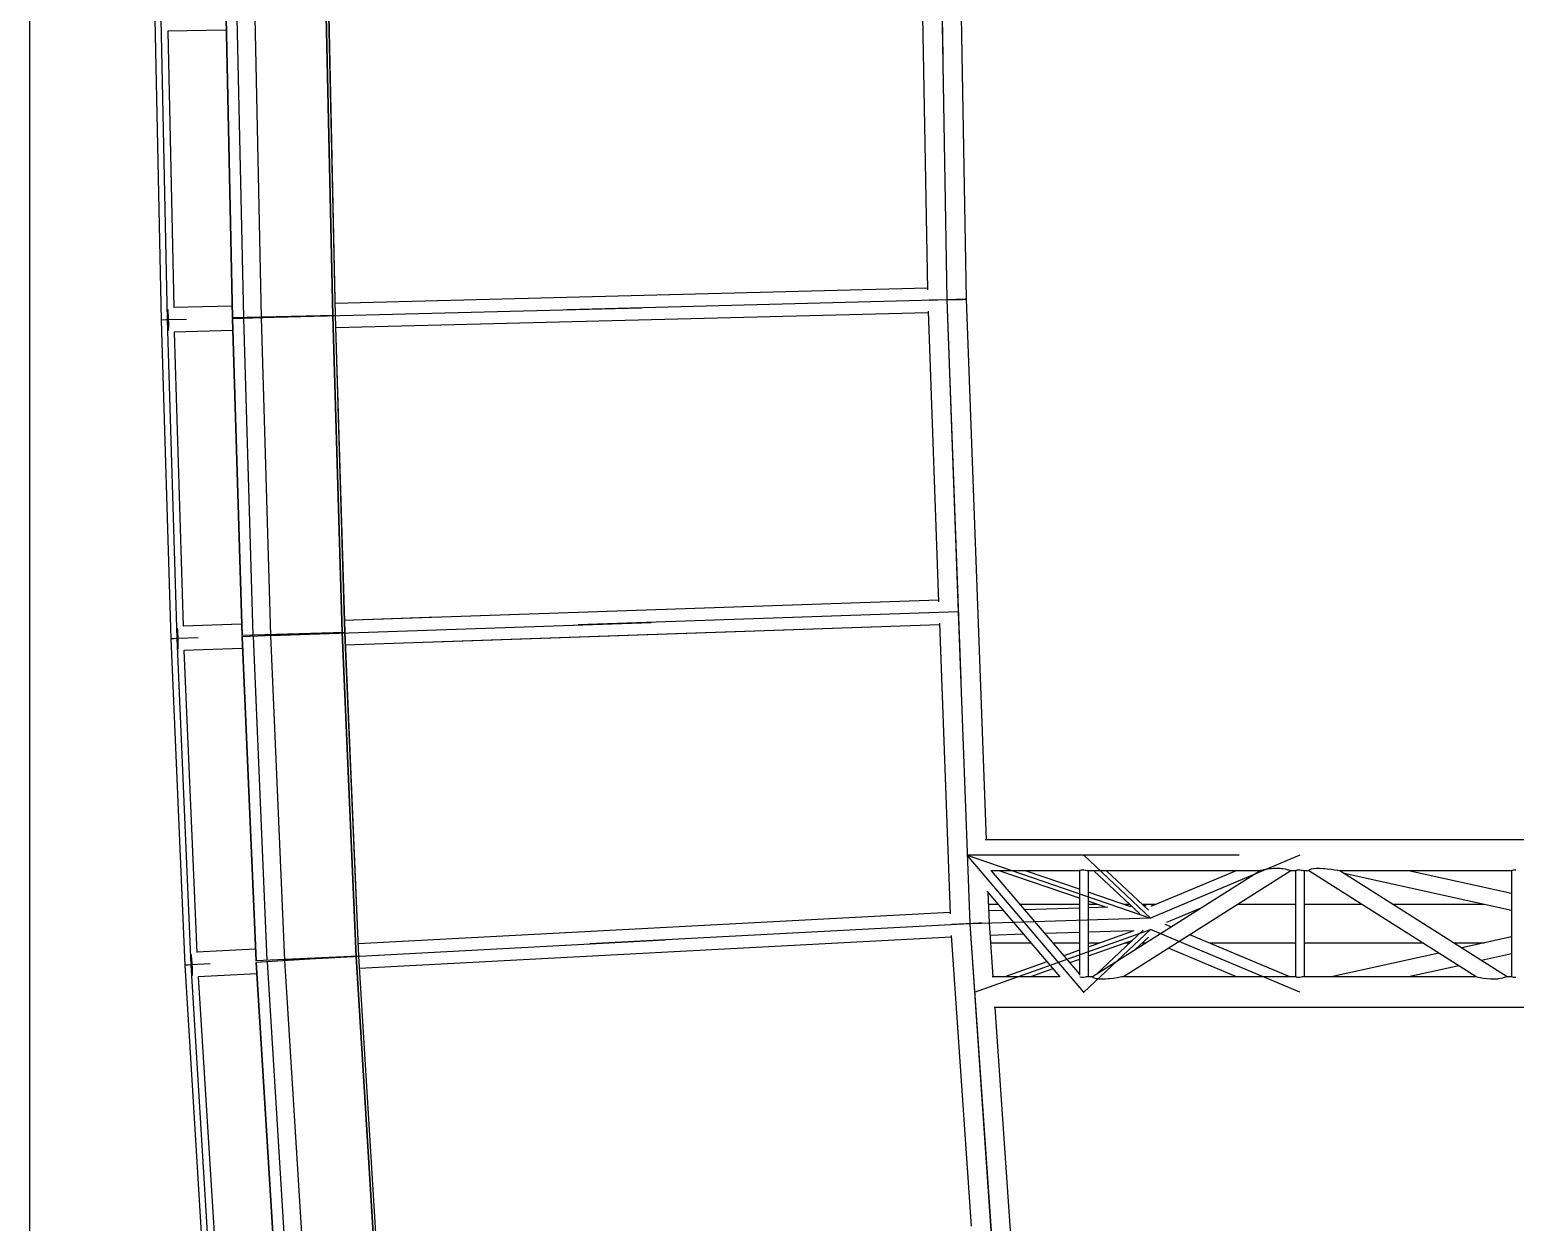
# Model space of a CAD drawing. Header units: millimetres. Extents: x 150209.93 to 150215.05, y 136675.65 to 136679.93.
# Drawn here: x 150209.9251 to 150210.3158, y 136677.3883 to 136677.7019 of the extents above; entities that cross this region are included whole.
import ezdxf

# ---------------------------------------------------------------- set-up
doc = ezdxf.new("R2010")
doc.units = ezdxf.units.MM
doc.header["$LTSCALE"] = 0.25
doc.linetypes.add('CENTER', pattern=[50.8, 31.75, -6.35, 6.35, -6.35])
doc.linetypes.add('XKITLINE00', pattern=[0])

# ---------------------------------------------------------------- blocks, each defined once
blk = doc.blocks.new('çatıı')
at = {"color": 8, "linetype": 'CENTER'}
for p, q in [((6176.4, 10820.3), (6190.8, 10000.3)), ((6176.4, 10820.3), (6190.8, 10000.3)), ((5289.6, 9977.2), (5281.1, 10371.9)), ((5383.2, 9979.6), (5374.6, 10373.6)), ((6184, 10387.8), (6190.8, 10000.3)), ((5166.1, 9974), (5157.6, 10369.8)), ((6190.8, 10000.3), (5166.1, 9974)), ((5289.6, 9977.2), (6190.8, 10000.2)), ((6190.8, 10000.3), (6220.7, 9180.3)), ((6190.8, 10000.3), (6220.7, 9180.3)), ((6190.8, 10000.3), (6205.7, 9590.3)), ((5178.7, 9555.1), (5166.1, 9974)), ((5302.1, 9559.4), (5289.6, 9977.2)), ((5395.6, 9563.1), (5383.2, 9979.6)), ((6205.7, 9590.3), (5178.7, 9555.1)), ((5302.1, 9559.4), (6205.7, 9590.3)), ((6205.7, 9590.3), (6220.7, 9180.3)), ((5197.1, 9126.1), (5178.7, 9555.1)), ((5320.5, 9132.6), (5302.1, 9559.4)), ((5413.9, 9137.4), (5395.6, 9563.1)), ((7574.7, 9270.3), (6217.4, 9270.3)), ((6217.4, 9270.3), (6458.3, 9187.8)), ((6370.5, 9090.3), (6217.4, 9270.3)), ((6370.5, 9270.3), (6458.3, 9187.8)), ((6654.7, 9270.3), (6458.3, 9187.8)), ((6220.7, 9180.3), (5197.1, 9126.1)), ((5320.5, 9132.6), (6220.7, 9180.3)), ((6220.7, 9180.3), (6277.3, 8360.3)), ((6220.7, 9180.3), (6277.3, 8360.3)), ((6220.7, 9180.3), (6249.4, 8770.3)), ((6458.3, 9187.8), (6222.2, 9180.3)), ((6227, 9090.3), (6458.3, 9172.8)), ((6370.5, 9090.3), (6458.3, 9172.8)), ((6654.7, 9090.3), (6458.3, 9172.8)), ((5223.4, 8698.5), (5197.1, 9126.1)), ((5346.6, 8707.2), (5320.5, 9132.6)), ((5440, 8713.7), (5413.9, 9137.4))]:
    blk.add_line(p, q, dxfattribs=at)
at = {"color": 8, "linetype": 'XKITLINE00'}
for p, q in [((6203.7, 10710), (6216.2, 10000.7)), ((5242.6, 10370.7), (5251.1, 9976.7)), ((5243.1, 10370.8), (5251.6, 9976.7)), ((5257.4, 10371.1), (5265.9, 9977.1)), ((5374.6, 10373.6), (5383.2, 9979.6)), ((5377.9, 10373.6), (5386.4, 9979.7)), ((5378, 10373.7), (5386.5, 9979.7)), ((6158.8, 10373.2), (6165.1, 10013.8)), ((5149.2, 10369.6), (5157.7, 9973.8)), ((5242.9, 10355.1), (5166.3, 10353.8)), ((5166.3, 10353.8), (5174.2, 9990.3)), ((6165.1, 10015.8), (5386.2, 9995.8)), ((6165.1, 10015.7), (5386.2, 9995.8)), ((6190.8, 10000.3), (6167.3, 9999.4)), ((6190.8, 10000.3), (6167.3, 9999.9)), ((6186, 10000.2), (6186, 10000.1)), ((6186, 10000.1), (6186, 10000.1)), ((6186.1, 10000.2), (6186.1, 10000.1)), ((6186.1, 10000.1), (6186.1, 10000.1)), ((6198.6, 10000.6), (6190.8, 10000.3)), ((6194.8, 10000.3), (6190.8, 10000.3)), ((6198.6, 10000.4), (6194.8, 10000.3)), ((6202.3, 10000.7), (6198.6, 10000.6)), ((6202.3, 10000.5), (6198.6, 10000.4)), ((6205.7, 10000.8), (6202.3, 10000.7)), ((6205.7, 10000.5), (6202.3, 10000.5)), ((6208.7, 10000.9), (6205.7, 10000.8)), ((6208.7, 10000.6), (6205.7, 10000.5)), ((6211.3, 10001), (6208.7, 10000.9)), ((6211.3, 10000.6), (6208.8, 10000.6)), ((6213.4, 10001.1), (6211.3, 10001)), ((6213.4, 10000.7), (6211.3, 10000.6)), ((6214.9, 10001.2), (6213.4, 10001.1)), ((6214.9, 10000.7), (6213.4, 10000.7)), ((6215.9, 10001.2), (6214.9, 10001.2)), ((6215.9, 10000.7), (6214.9, 10000.7)), ((6216.2, 10001.2), (6215.9, 10001.2)), ((6216.2, 10000.7), (6215.9, 10000.7)), ((6216.2, 10001.2), (6242.1, 9290.6)), ((5166.3, 9987.8), (5166.3, 9987.4)), ((5166.3, 9987.4), (5166.5, 9985.4)), ((5166.3, 9987.1), (5166.3, 9987)), ((5166.3, 9987), (5166.5, 9985)), ((5166.5, 9985.4), (5166.7, 9983)), ((5166.5, 9985), (5166.7, 9982.7)), ((5166.7, 9983), (5166.9, 9980.2)), ((5166.7, 9982.7), (5166.9, 9980)), ((5166.9, 9980.2), (5167, 9977.2)), ((5166.9, 9980), (5167, 9977.1)), ((5250.7, 9992.3), (5174.2, 9990.4)), ((6166, 9983.4), (5387, 9963.5)), ((6165.9, 9985.4), (6179.8, 9603.6)), ((5167.1, 9974), (5157.7, 9973.7)), ((5158, 9973.8), (5157.7, 9973.8)), ((5157.7, 9973.7), (5170.3, 9554.9)), ((5159.2, 9973.9), (5158, 9973.8)), ((5158.4, 9973.8), (5158.1, 9973.8)), ((5167.1, 9974), (5158.9, 9973.8)), ((5162.1, 9973.9), (5161.9, 9973.9)), ((5164.1, 9974), (5164, 9974)), ((5165.1, 9974), (5165.1, 9974)), ((5165.1, 9974), (5165.1, 9974)), ((5165.1, 9974), (5165.1, 9974)), ((5165.1, 9974), (5165.1, 9974)), ((5167, 9977.2), (5167.1, 9974)), ((5167, 9977.1), (5167.1, 9974)), ((5167.1, 9963), (5167, 9961)), ((5167.1, 9962.6), (5167, 9960.6)), ((5167, 9961), (5167, 9960.9)), ((5167, 9960.6), (5167, 9960.3)), ((5167.1, 9974), (5167.2, 9970.9)), ((5167.1, 9974), (5167.2, 9971)), ((5167.2, 9965.4), (5167.1, 9963)), ((5167.2, 9965.1), (5167.1, 9962.6)), ((5167.2, 9971), (5167.2, 9968.1)), ((5167.2, 9970.9), (5167.2, 9967.8)), ((5167.2, 9968.1), (5167.2, 9965.4)), ((5167.2, 9967.8), (5167.2, 9965.1)), ((5386.5, 9979.7), (5251.1, 9975.6)), ((5386.5, 9979.7), (5251.1, 9976.7)), ((5251.1, 9975.6), (5263.6, 9559.1)), ((5251.6, 9975.7), (5264.1, 9559.1)), ((5266, 9976.1), (5278.4, 9559.5)), ((5383.2, 9979.6), (5395.6, 9563.1)), ((5386.4, 9979.7), (5398.9, 9563.2)), ((5386.4, 9979.7), (5386.4, 9979.7)), ((5386.4, 9979.7), (5386.4, 9979.7)), ((5386.5, 9979.7), (5399, 9563.2)), ((5251.6, 9960), (5175, 9958.1)), ((5175, 9958.1), (5186.6, 9571.5)), ((6179.8, 9605.6), (5398.5, 9578.8)), ((5263.1, 9574.2), (5186.6, 9571.6)), ((5522.3, 9583.1), (5398.5, 9578.8)), ((6180.9, 9573.3), (5399.7, 9546.5)), ((6180.9, 9573.3), (5516.6, 9550.5)), ((6180.9, 9575.3), (6194.8, 9193.1)), ((5179.6, 9555.2), (5170.3, 9554.8)), ((5170.5, 9554.9), (5170.3, 9554.9)), ((5170.3, 9554.8), (5188.7, 9125.7)), ((5171.7, 9554.9), (5170.5, 9554.9)), ((5170.9, 9554.9), (5170.7, 9554.9)), ((5173, 9555), (5171.4, 9554.9)), ((5171.7, 9554.9), (5171.4, 9554.9)), ((5174.7, 9555), (5172.7, 9555)), ((5173, 9555), (5172.7, 9555)), ((5179.6, 9555.2), (5174.5, 9555)), ((5174.7, 9555), (5174.5, 9555)), ((5176.6, 9555.1), (5176.5, 9555.1)), ((5177.6, 9555.1), (5177.6, 9555.1)), ((5177.6, 9555.1), (5177.6, 9555.1)), ((5177.7, 9555.1), (5177.7, 9555.1)), ((5177.7, 9555.1), (5177.7, 9555.1)), ((5178.7, 9568.9), (5178.8, 9568.6)), ((5178.7, 9568.3), (5178.8, 9568.1)), ((5178.8, 9568.6), (5179, 9566.6)), ((5178.8, 9568.1), (5179, 9566.2)), ((5179, 9566.6), (5179.2, 9564.1)), ((5179, 9566.2), (5179.2, 9563.8)), ((5179.2, 9564.1), (5179.4, 9561.4)), ((5179.2, 9563.8), (5179.4, 9561.1)), ((5179.4, 9561.4), (5179.5, 9558.3)), ((5179.4, 9561.1), (5179.5, 9558.2)), ((5179.5, 9558.3), (5179.7, 9555.2)), ((5179.5, 9558.2), (5179.6, 9555.2)), ((5179.6, 9555.2), (5179.7, 9552.1)), ((5179.7, 9555.2), (5179.8, 9552)), ((5179.7, 9552.1), (5179.8, 9549.2)), ((5179.8, 9552), (5179.8, 9549)), ((5399, 9563.2), (5263.6, 9557.4)), ((5399, 9563.2), (5263.6, 9559.1)), ((5263.6, 9557.4), (5282, 9131.7)), ((5264.1, 9557.4), (5282.4, 9131.7)), ((5278.5, 9558), (5296.8, 9132.4)), ((5395.6, 9563.1), (5413.9, 9137.4)), ((5398.9, 9563.2), (5417.2, 9137.6)), ((5398.9, 9563.2), (5398.9, 9563.2)), ((5398.9, 9563.2), (5398.9, 9563.2)), ((5399, 9563.2), (5417.3, 9137.6)), ((5179.7, 9544.1), (5179.6, 9542.2)), ((5179.6, 9542.2), (5179.6, 9542)), ((5179.8, 9546.5), (5179.7, 9544.1)), ((5179.8, 9543.8), (5179.7, 9541.7)), ((5179.7, 9541.7), (5179.7, 9541.4)), ((5179.8, 9549.2), (5179.8, 9546.5)), ((5179.8, 9549), (5179.8, 9546.2)), ((5179.8, 9546.2), (5179.8, 9543.8)), ((5264.3, 9541.9), (5187.7, 9539.3)), ((5187.7, 9539.3), (5204.8, 9142.6)), ((7574.7, 9290.6), (6241.2, 9290.6)), ((6364.8, 9250), (6248.6, 9250)), ((6249, 9250), (6364.8, 9113.8)), ((6364.8, 9213.8), (6259.2, 9250)), ((6364.8, 9225.8), (6294.2, 9250)), ((6365.1, 9250.1), (6364.8, 9250)), ((6364.8, 9250), (6364.8, 9112.8)), ((6365.3, 9250.1), (6365.1, 9250.1)), ((6365.9, 9250.4), (6365.3, 9250.1)), ((6367.2, 9250.6), (6365.9, 9250.4)), ((6368.7, 9250.7), (6367.2, 9250.6)), ((6370.5, 9250.6), (6368.7, 9250.7)), ((6372.3, 9250.4), (6370.5, 9250.6)), ((6373.9, 9250.1), (6372.3, 9250.4)), ((6375.1, 9250), (6373.9, 9250.1)), ((6375.9, 9249.9), (6375.1, 9250)), ((6602.2, 9250), (6375.4, 9250)), ((6375.7, 9250), (6375.7, 9249.9)), ((6376, 9249.9), (6375.9, 9249.9)), ((6376.1, 9250), (6376, 9249.9)), ((6376.2, 9250), (6376.2, 9110.6)), ((6602.3, 9250), (6381.9, 9110.4)), ((6444.2, 9193.3), (6383.9, 9250)), ((6455.6, 9198.1), (6400.4, 9250)), ((6643, 9250), (6423, 9110.6)), ((6571.1, 9250), (6458.9, 9202.8)), ((6603, 9250.1), (6602.3, 9250)), ((6603.8, 9250.4), (6603, 9250.1)), ((6606.5, 9250.9), (6603.8, 9250.4)), ((6607, 9251), (6606.5, 9250.9)), ((6610.4, 9251.7), (6607, 9251)), ((6614.9, 9252.3), (6610.4, 9251.7)), ((6617.1, 9252.5), (6614.9, 9252.3)), ((6619.7, 9252.8), (6617.1, 9252.5)), ((6624.4, 9253), (6619.7, 9252.8)), ((6628.8, 9252.8), (6624.4, 9253)), ((6631.1, 9252.5), (6628.8, 9252.8)), ((6632.5, 9252.3), (6631.1, 9252.5)), ((6635.8, 9251.8), (6632.5, 9252.3)), ((6638.2, 9251), (6635.8, 9251.8)), ((6638.3, 9251), (6638.2, 9251)), ((6640.4, 9250.5), (6638.3, 9251)), ((6641.1, 9250.1), (6640.4, 9250.5)), ((6641.9, 9250.1), (6641.1, 9250.1)), ((6642.7, 9249.9), (6641.9, 9250.1)), ((6649, 9250), (6642.3, 9250)), ((6642.9, 9250), (6642.7, 9249.9)), ((6649.2, 9250.1), (6649, 9250)), ((6649, 9250), (6649, 9110.5)), ((6649.5, 9250.1), (6649.2, 9250.1)), ((6650.1, 9250.4), (6649.5, 9250.1)), ((6651.3, 9250.6), (6650.1, 9250.4)), ((6652.9, 9250.7), (6651.3, 9250.6)), ((6654.7, 9250.6), (6652.9, 9250.7)), ((6656.4, 9250.4), (6654.7, 9250.6)), ((6658, 9250.1), (6656.4, 9250.4)), ((6659.3, 9250), (6658, 9250.1)), ((6660.1, 9249.9), (6659.3, 9250)), ((6666.4, 9250), (6659.6, 9250)), ((6659.9, 9250), (6659.8, 9249.9)), ((6660.3, 9250), (6660.1, 9249.9)), ((6660.1, 9249.9), (6660.1, 9249.9)), ((6660.4, 9250), (6660.4, 9110.6)), ((6666.3, 9250.1), (6666.4, 9249.9)), ((6666.4, 9250.1), (6666.3, 9250.1)), ((6666.6, 9250.6), (6666.4, 9250.1)), ((6886.4, 9110.6), (6666.4, 9249.9)), ((6667.6, 9251), (6666.6, 9250.6)), ((6667.8, 9251.2), (6667.6, 9251)), ((6669.6, 9251.9), (6667.8, 9251.2)), ((6672.5, 9252.4), (6669.6, 9251.9)), ((6676, 9252.8), (6672.5, 9252.4)), ((6680.4, 9252.9), (6676, 9252.8)), ((6685.5, 9252.6), (6680.4, 9252.9)), ((6686.9, 9252.4), (6685.5, 9252.6)), ((6690.7, 9252.1), (6686.9, 9252.4)), ((6695.8, 9251.4), (6690.7, 9252.1)), ((6698.5, 9251), (6695.8, 9251.4)), ((6700.4, 9250.8), (6698.5, 9251)), ((6704, 9250.2), (6700.4, 9250.8)), ((6704.5, 9250.1), (6704, 9250.2)), ((6706.2, 9250), (6704.5, 9250.1)), ((6707, 9249.9), (6706.2, 9250)), ((6933.1, 9250), (6706.3, 9250)), ((6707.1, 9250), (6707, 9249.9)), ((6927.1, 9110.6), (6707.1, 9250)), ((6933.1, 9197.7), (6713, 9246.2)), ((6933.1, 9220.1), (6797.5, 9250)), ((6933.4, 9250.1), (6933.1, 9250)), ((6933.1, 9250), (6933.1, 9110.5)), ((6933.7, 9250.1), (6933.4, 9250.1)), ((6934.2, 9250.3), (6933.7, 9250.1)), ((6935.5, 9250.6), (6934.2, 9250.3)), ((6937.1, 9250.7), (6935.5, 9250.6)), ((6938.8, 9250.6), (6937.1, 9250.7)), ((6243.3, 9223), (6339, 9110.4)), ((6244.6, 9221.5), (6246.1, 9181.6)), ((6431.3, 9203), (6376.2, 9221.9)), ((6258, 9205.7), (6245.2, 9205.7)), ((6364.8, 9205.7), (6286.7, 9205.7)), ((6364.8, 9200.9), (6292.7, 9198.6)), ((6399.3, 9202), (6376.2, 9209.9)), ((6388.6, 9205.7), (6376.2, 9205.7)), ((6402.2, 9202.1), (6376.2, 9201.3)), ((6431, 9205.7), (6423.5, 9205.7)), ((6433.7, 9203.1), (6431.2, 9203)), ((6465.6, 9205.7), (6447.4, 9205.7)), ((6452.5, 9203.7), (6449.6, 9203.6)), ((6524.7, 9200.9), (6479.2, 9181.8)), ((6649, 9205.7), (6573.1, 9205.7)), ((6736.3, 9205.7), (6660.4, 9205.7)), ((6897, 9205.7), (6777, 9205.7)), ((6194.7, 9195.1), (5416.6, 9153.9)), ((6194.7, 9195.1), (5416.6, 9153.9)), ((6224.7, 9180.4), (6197.2, 9179.4)), ((6224.7, 9180.5), (6197.3, 9178.7)), ((6215.9, 9180.1), (6215.9, 9179.9)), ((6216, 9180.1), (6216, 9180)), ((6228.5, 9180.8), (6224.7, 9180.5)), ((6228.5, 9180.6), (6224.7, 9180.4)), ((6232.2, 9181.1), (6228.5, 9180.8)), ((6232.2, 9180.7), (6228.5, 9180.6)), ((6235.6, 9181.3), (6232.2, 9181.1)), ((6235.6, 9180.8), (6232.2, 9180.7)), ((6264.8, 9197.7), (6245.5, 9197.1)), ((6246.1, 9181.6), (6251, 9110.6)), ((6485.5, 9176.1), (6477.5, 9179.4)), ((6196.4, 9162.8), (5418.3, 9121.6)), ((6196.3, 9164.8), (6222.7, 8782.6)), ((6291.5, 9166.4), (6247.2, 9165)), ((6364.8, 9168.7), (6319.4, 9167.3)), ((6436.4, 9171), (6376.2, 9169.1)), ((6436.5, 9171), (6376.2, 9149.5)), ((6448.9, 9171.7), (6387.4, 9113.9)), ((6455.7, 9162.6), (6437.9, 9145.9)), ((6641.4, 9110.6), (6510.1, 9165.8)), ((6933.1, 9162.9), (6867.5, 9148.4)), ((5281.3, 9146.7), (5204.8, 9142.7)), ((6301.2, 9154.9), (6247.9, 9154.9)), ((6364.8, 9154.9), (6329.9, 9154.9)), ((6364.8, 9145.4), (6344.2, 9138.1)), ((6434.7, 9158.3), (6376.2, 9137.5)), ((6391.2, 9154.9), (6376.2, 9154.9)), ((6431, 9154.9), (6425, 9154.9)), ((6452.1, 9154.9), (6447.4, 9154.9)), ((6571.3, 9110.6), (6482.1, 9148)), ((6649, 9154.9), (6535.9, 9154.9)), ((6816.5, 9154.9), (6660.4, 9154.9)), ((6837.2, 9141.7), (6695.9, 9110.6)), ((6896.9, 9154.9), (6857.2, 9154.9)), ((6933.1, 9140.5), (6893.7, 9131.8)), ((5198.1, 9126.1), (5188.7, 9125.6)), ((5189, 9125.7), (5188.7, 9125.7)), ((5188.7, 9125.6), (5215, 8698)), ((5190.2, 9125.8), (5189, 9125.7)), ((5191.5, 9125.8), (5189.9, 9125.8)), ((5193.1, 9125.9), (5191.2, 9125.8)), ((5198.1, 9126.1), (5192.9, 9125.9)), ((5196.1, 9126), (5196.1, 9126)), ((5196.1, 9126), (5196.1, 9126)), ((5196.1, 9126), (5196.1, 9126)), ((5196.1, 9126), (5196.1, 9126)), ((5196.9, 9139.8), (5197, 9139.5)), ((5197, 9139.5), (5197.2, 9137.5)), ((5197, 9139.2), (5197, 9139.1)), ((5197, 9139.1), (5197.2, 9137.1)), ((5197.2, 9137.5), (5197.5, 9135.1)), ((5197.2, 9137.1), (5197.5, 9134.8)), ((5197.5, 9135.1), (5197.7, 9132.3)), ((5197.5, 9134.8), (5197.7, 9132.1)), ((5197.7, 9132.3), (5198, 9129.3)), ((5197.7, 9132.1), (5197.9, 9129.2)), ((5197.9, 9129.2), (5198.1, 9126.1)), ((5198, 9129.3), (5198.1, 9126.1)), ((5198.1, 9126.1), (5198.3, 9123)), ((5198.1, 9126.1), (5198.2, 9123.1)), ((5198.2, 9123.1), (5198.3, 9120.2)), ((5198.3, 9123), (5198.4, 9120)), ((5417.3, 9137.6), (5282, 9131.7)), ((5417.3, 9137.6), (5282.1, 9129.3)), ((5282.1, 9129.3), (5308.1, 8705.6)), ((5282.6, 9129.3), (5308.6, 8705.6)), ((5296.9, 9130.2), (5322.9, 8706.5)), ((5413.9, 9137.4), (5440, 8713.7)), ((5417.2, 9137.6), (5417.2, 9137.5)), ((5417.2, 9137.6), (5417.2, 9137.6)), ((5417.2, 9137.5), (5443.2, 8713.9)), ((5417.3, 9137.6), (5443.3, 8713.9)), ((6322.2, 9130.2), (6267, 9110.6)), ((6330, 9121), (6300.8, 9110.6)), ((6364.8, 9133.4), (6352, 9128.9)), ((6863.5, 9125.1), (6797.6, 9110.6)), ((5198.3, 9120.2), (5198.4, 9117.5)), ((5198.4, 9113.2), (5198.3, 9113)), ((5198.4, 9120), (5198.4, 9117.2)), ((5198.4, 9117.5), (5198.4, 9115.1)), ((5198.4, 9117.2), (5198.4, 9114.7)), ((5198.4, 9115.1), (5198.4, 9113.2)), ((5198.4, 9114.7), (5198.4, 9112.7)), ((5198.4, 9112.7), (5198.4, 9112.4)), ((5283, 9114.5), (5206.5, 9110.4)), ((5206.5, 9110.5), (5230.8, 8715.2)), ((6338.9, 9110.6), (6250.1, 9110.6)), ((6365.9, 9110.1), (6365.5, 9110.2)), ((6367.2, 9109.8), (6365.9, 9110.1)), ((6368.7, 9109.7), (6367.2, 9109.8)), ((6370.5, 9109.8), (6368.7, 9109.7)), ((6372.3, 9110), (6370.5, 9109.8)), ((6373.9, 9110.3), (6372.3, 9110)), ((6375.1, 9110.5), (6373.9, 9110.3)), ((6375.9, 9110.6), (6375.1, 9110.5)), ((6382.2, 9110.6), (6375.6, 9110.6)), ((6375.8, 9110.6), (6375.7, 9110.6)), ((6376, 9110.7), (6375.9, 9110.6)), ((6376.2, 9110.6), (6376, 9110.7)), ((6382.2, 9110.3), (6381.9, 9110.4)), ((6382.2, 9110.3), (6382.1, 9110)), ((6383.1, 9109.4), (6382.1, 9110)), ((6383.4, 9109.3), (6383.1, 9109.4)), ((6384.6, 9108.6), (6383.4, 9109.3)), ((6387, 9108), (6384.6, 9108.6)), ((6388.7, 9107.8), (6387, 9108)), ((6390.3, 9107.5), (6388.7, 9107.8)), ((6394.4, 9107.2), (6390.3, 9107.5)), ((6399.2, 9107.4), (6394.4, 9107.2)), ((6402.8, 9107.8), (6399.2, 9107.4)), ((6404.5, 9107.9), (6402.8, 9107.8)), ((6409.7, 9108.5), (6404.5, 9107.9)), ((6414.6, 9109.3), (6409.7, 9108.5)), ((6418.5, 9109.9), (6414.6, 9109.3)), ((6420.4, 9110.3), (6418.5, 9109.9)), ((6421.4, 9110.4), (6420.4, 9110.3)), ((6422.9, 9110.7), (6421.4, 9110.4)), ((6649, 9110.6), (6422.5, 9110.6)), ((6423, 9110.7), (6422.9, 9110.6)), ((6423, 9110.7), (6422.9, 9110.7)), ((6649.2, 9110.3), (6649, 9110.5)), ((6649.5, 9110.3), (6649.2, 9110.3)), ((6650.1, 9110), (6649.5, 9110.3)), ((6651.3, 9109.8), (6650.1, 9110)), ((6652.9, 9109.7), (6651.3, 9109.8)), ((6654.7, 9109.7), (6652.9, 9109.7)), ((6656.4, 9110), (6654.7, 9109.7)), ((6658, 9110.3), (6656.4, 9110)), ((6659.3, 9110.5), (6658, 9110.3)), ((6660.1, 9110.6), (6659.3, 9110.5)), ((6886.4, 9110.6), (6659.8, 9110.6)), ((6660, 9110.6), (6659.9, 9110.6)), ((6660.3, 9110.6), (6660.1, 9110.7)), ((6660.1, 9110.7), (6660.1, 9110.6)), ((6886.9, 9110.3), (6886.4, 9110.6)), ((6887.1, 9110.3), (6886.9, 9110.3)), ((6889, 9109.8), (6887.1, 9110.3)), ((6891.3, 9109.3), (6889, 9109.8)), ((6892.1, 9109.1), (6891.3, 9109.3)), ((6896.3, 9108.3), (6892.1, 9109.1)), ((6900.9, 9107.8), (6896.3, 9108.3)), ((6905.8, 9107.3), (6900.9, 9107.8)), ((6910.4, 9107.2), (6905.8, 9107.3)), ((6914.4, 9107.6), (6910.4, 9107.2)), ((6915.3, 9107.8), (6914.4, 9107.6)), ((6918, 9108.1), (6915.3, 9107.8)), ((6921, 9108.8), (6918, 9108.1)), ((6922.1, 9109.3), (6921, 9108.8)), ((6923.3, 9109.6), (6922.1, 9109.3)), ((6925.1, 9110.2), (6923.3, 9109.6)), ((6925.2, 9110.3), (6925.1, 9110.2)), ((6926.4, 9110.5), (6925.2, 9110.3)), ((6926.7, 9110.7), (6926.4, 9110.5)), ((6933.1, 9110.6), (6926.5, 9110.6)), ((6927.1, 9110.6), (6926.7, 9110.7)), ((6927.1, 9110.6), (6927.1, 9110.6)), ((6933.4, 9110.3), (6933.1, 9110.5)), ((6933.7, 9110.3), (6933.4, 9110.3)), ((6934.2, 9110), (6933.7, 9110.3)), ((6935.5, 9109.8), (6934.2, 9110)), ((6937.1, 9109.7), (6935.5, 9109.8)), ((6938.8, 9109.7), (6937.1, 9109.7)), ((7574.6, 9070), (6252.7, 9070)), ((6253.8, 9070), (6302.6, 8362.5))]:
    blk.add_line(p, q, dxfattribs=at)
for centre in [(6190.8, 10000.3), (6190.8, 10000.3), (6190.8, 10000.2), (6190.8, 10000.3), (6190.8, 10000.3), (6190.8, 10000.3), (6190.8, 10000.3), (6190.8, 10000.3), (6190.8, 10000.3), (6190.8, 10000.3), (5166.1, 9974), (5166.1, 9974), (5166.1, 9974), (5289.6, 9977.2), (5289.6, 9977.2), (5289.6, 9977.2), (5383.2, 9979.6), (5383.2, 9979.6), (6205.7, 9590.3), (6205.7, 9590.3), (6205.7, 9590.3), (6205.7, 9590.3), (6205.7, 9590.3), (5178.7, 9555.1), (5178.7, 9555.1), (5178.7, 9555.1), (5302.1, 9559.4), (5302.1, 9559.4), (5302.1, 9559.4), (5395.6, 9563.1), (5395.6, 9563.1), (6217.4, 9270.3), (6217.4, 9270.3), (6217.4, 9270.3), (6370.5, 9270.3), (6654.7, 9270.3), (6220.7, 9180.3), (6220.7, 9180.3), (6220.7, 9180.3), (6220.7, 9180.3), (6220.7, 9180.3), (6220.7, 9180.3), (6220.7, 9180.3), (6220.7, 9180.3), (6220.7, 9180.3), (6220.7, 9180.3), (6222.2, 9180.3), (6458.3, 9187.8), (6458.3, 9187.8), (6458.3, 9187.8), (6458.3, 9187.8), (6458.3, 9172.8), (6458.3, 9172.8), (6458.3, 9172.8), (5197.1, 9126.1), (5197.1, 9126.1), (5197.1, 9126.1), (5320.5, 9132.6), (5320.5, 9132.6), (5320.5, 9132.6), (5413.9, 9137.4), (5413.9, 9137.4), (6227, 9090.3), (6370.5, 9090.3), (6370.5, 9090.3), (6654.7, 9090.3)]:
    blk.add_circle(centre, 0.05, dxfattribs=at)

msp = doc.modelspace()

# ---------------------------------------------------------------- linework, layer by layer
msp.add_lwpolyline([(150209.92514, 136679.93402), (150214.98319, 136679.93402), (150214.98319, 136675.65285), (150209.92514, 136675.65285)], close=True)

# ---------------------------------------------------------------- block references
at = {"xscale": 0.0002000170049888334, "yscale": 0.0002000170049888334, "zscale": 0.0002000170049888334}
msp.add_blockref('çatıı', (150208.92807, 136675.63059), dxfattribs=at)

doc.saveas('drawing.dxf')
